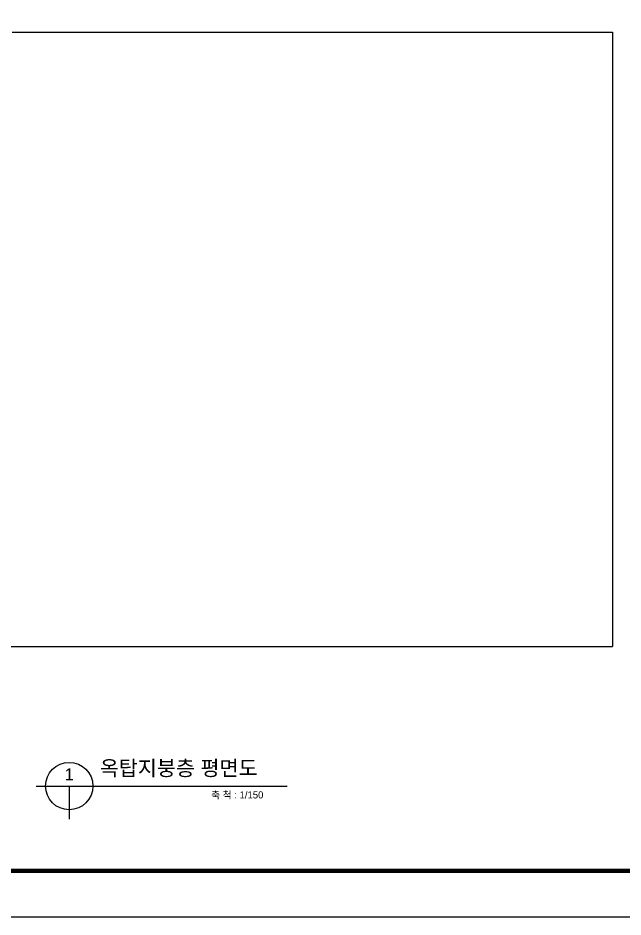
# Model space of a CAD drawing. Header units: millimetres. Extents: x 83956 to 461956, y 36707 to 125807.
# Drawn here: x 364599 to 383751, y 36707 to 65176 of the extents above; entities that cross this region are included whole.
import ezdxf

# ---------------------------------------------------------------- set-up
doc = ezdxf.new("R2010")
doc.units = ezdxf.units.MM
doc.header["$LTSCALE"] = 100
doc.header["$MEASUREMENT"] = 0
doc.layers.get('0').update_dxf_attribs({"linetype": 'CONTINUOUS'})
doc.layers.get('Defpoints').update_dxf_attribs({"linetype": 'CONTINUOUS'})
for name, color, linetype in [('ARCH', 9, 'CONTINUOUS'), ('FORM', 8, 'CONTINUOUS'), ('SYM', 7, 'CONTINUOUS'), ('TEX', 3, 'CONTINUOUS')]:
    doc.layers.add(name, color=color, linetype=linetype)
doc.styles.add('HY울릉도L', font='HYWULM.TTF')
doc.styles.add('울릉도L', font='hmklexpo.ttf')

# ---------------------------------------------------------------- blocks, each defined once
blk = doc.blocks.new('PMC-FORMV')
at = {"layer": 'Defpoints'}
blk.add_lwpolyline([(0, 0), (0, 29700), (42000, 29700), (42000, 0)], close=True, dxfattribs=at)
at = {"layer": 'FORM', "const_width": 90.2}
blk.add_lwpolyline([(1544, 975), (1544, 28725), (40744, 28725), (40744, 975)], close=True, dxfattribs=at)

msp = doc.modelspace()

# ---------------------------------------------------------------- linework, layer by layer
msp.add_lwpolyline([(338272, 79795), (390316, 79795), (390316, 38170), (338272, 38170)], close=True)
at = {"layer": 'ARCH', "linetype": 'ByBlock', "ltscale": 2}
for p, q in [((364416, 64730), (383417, 64730)), ((383417, 64730), (383417, 45270)), ((352657, 45270), (383417, 45270))]:
    msp.add_line(p, q, dxfattribs=at)
at = {"layer": 'SYM', "color": 4}
for p, q in [((365171, 40854), (373122, 40854)), ((366221, 40854), (366221, 39804))]:
    msp.add_line(p, q, dxfattribs=at)
msp.add_circle((366221, 40854), 750, dxfattribs=at)

# ---------------------------------------------------------------- block references
at = {"layer": 'FORM', "xscale": 1.5, "yscale": 1.5, "zscale": 1.5}
msp.add_blockref('PMC-FORMV', (335956, 36707), dxfattribs=at)

# ---------------------------------------------------------------- texts
at = {"layer": 'TEX', "color": 2, "style": 'HY울릉도L'}
msp.add_text('옥탑지붕층 평면도', height=480, dxfattribs=at).set_placement((367189, 41183))
at = {"layer": 'TEX', "style": '울릉도L'}
for s, height, p in [('1', 375, (366081, 41040)), ('축 척 : 1/150', 225, (370715, 40462))]:
    msp.add_text(s, height=height, dxfattribs=at).set_placement(p)

doc.saveas('drawing.dxf')
